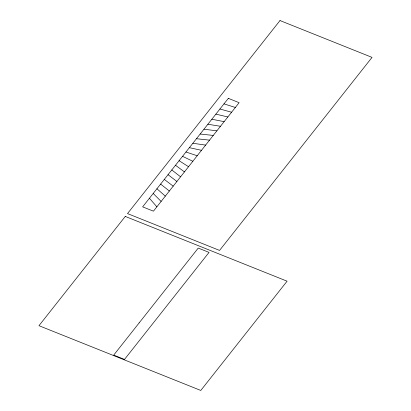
<?xml version="1.0" encoding="UTF-8"?>
<svg xmlns="http://www.w3.org/2000/svg" width="411" height="411" viewBox="0 0 411 411"><rect width="100%" height="100%" fill="white"/><g stroke="black" fill="none" stroke-linecap="round" stroke-linejoin="round"><path stroke-width="0.62" d="M200.167 134.022L213.247 135.435M196.458 138.718L209.528 140.146M203.979 129.198L216.869 130.852M192.867 143.264L205.618 145.098M207.884 124.25L220.481 126.28M211.855 119.226L224.139 121.651M189.384 147.677L201.493 150.318M215.873 114.135L227.838 116.965M219.921 109.013L231.578 112.229M223.985 103.87L235.344 107.461M185.967 151.998L197.198 155.754M182.561 156.314L192.841 161.271M179.088 160.706L188.551 166.702M175.502 165.248L184.447 171.901M164.308 179.417L173.19 186.152M168.042 174.69L176.879 181.477M171.798 169.938L180.573 176.802M160.619 184.092L169.347 191.017M156.935 188.757L165.314 196.124M153.211 193.473L161.127 201.421M149.44 198.246L156.863 206.815M139.144 322.902L113.713 355.099L124.497 359.42L209.04 252.39L198.241 248.08L139.144 322.902M125.268 216.433L38.968 325.692L200.784 390.45L287.089 281.191L125.268 216.433M279.999 20.55L127.518 213.586L219.556 250.417L372.032 57.381L279.999 20.55M228.341 98.357L142.638 206.851L153.431 211.172L239.13 102.678L228.341 98.357"/></g></svg>
